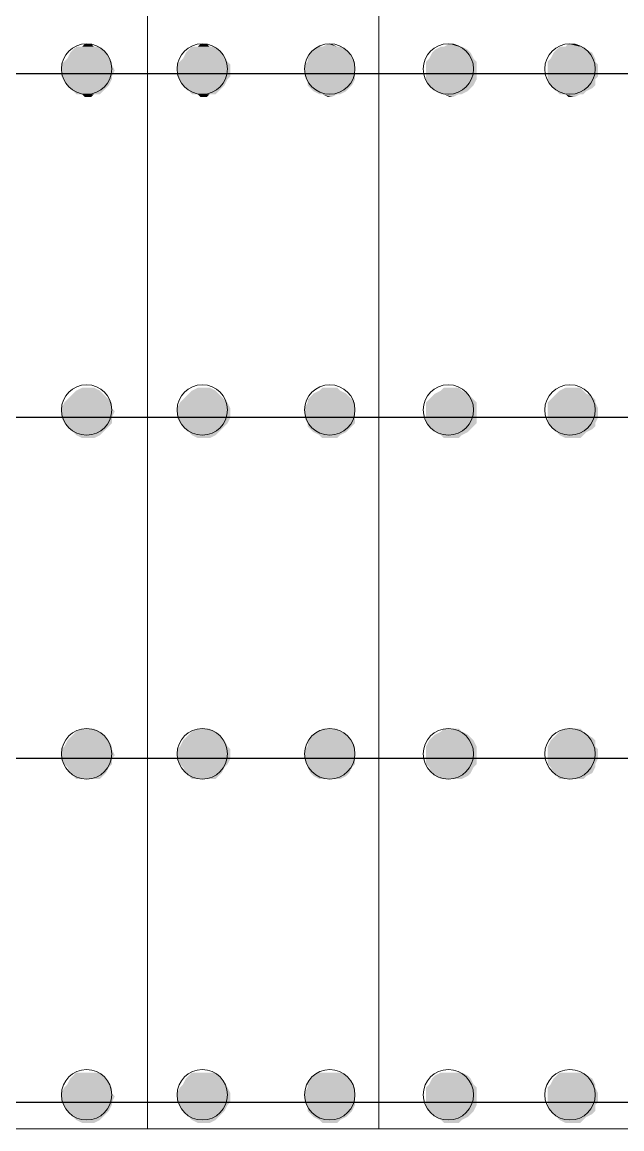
# Model space of a CAD drawing. Header units: inches. Extents: x 2 to 136, y 1 to 96.
# Drawn here: x 64.3 to 68.26, y 44.94 to 52.25 of the extents above; entities that cross this region are included whole.
import ezdxf

# ---------------------------------------------------------------- set-up
doc = ezdxf.new("R2010")
doc.units = ezdxf.units.IN
doc.header["$MEASUREMENT"] = 0
doc.layers.add('PDF_COLUMN', color=251, linetype='Continuous', true_color=0x636466)
doc.layers.add('PDF_Outer Line', color=165, linetype='Continuous', true_color=0x5258ac)
doc.layers.add('PDF_Girt', color=7, linetype='Continuous')

msp = doc.modelspace()

# ---------------------------------------------------------------- linework, layer by layer
at = {"layer": 'PDF_COLUMN', "lineweight": 0}
for centre in [(64.7244, 51.9434), (67.1135, 51.9434), (67.9164, 51.9434), (64.7244, 49.6914), (67.1135, 49.6914), (67.9164, 49.6914), (64.7244, 47.4198), (67.1135, 47.4198), (67.9164, 47.4198), (64.7244, 45.1677), (67.1135, 45.1677), (67.9164, 45.1677)]:
    msp.add_circle(centre, 0.1665, dxfattribs=at)
at = {"layer": 'PDF_COLUMN', "color": 7, "lineweight": 0}
for centre in [(65.4881, 51.9434), (66.3302, 51.9434), (65.4881, 49.6914), (66.3302, 49.6914), (65.4881, 47.4198), (66.3302, 47.4198), (65.4881, 45.1677), (66.3302, 45.1677)]:
    msp.add_circle(centre, 0.1665, dxfattribs=at)
at = {"layer": 'PDF_COLUMN', "transparency": 33554559}
for points in [[(64.6167, 52.0511), (64.8713, 52.0119), (64.5971, 52.0119)], [(64.6363, 52.0707), (64.8517, 52.0511), (64.6167, 52.0511)], [(64.8517, 52.0511), (64.6167, 52.0511), (64.8713, 52.0119)], [(64.6559, 52.0902), (64.8321, 52.0707), (64.6363, 52.0707)], [(64.8321, 52.0707), (64.6363, 52.0707), (64.8517, 52.0511)], [(64.695, 52.0902), (64.8125, 52.0902), (64.6559, 52.0902)], [(64.8125, 52.0902), (64.6559, 52.0902), (64.8321, 52.0707)], [(64.7146, 52.1098), (64.7734, 52.0902), (64.695, 52.0902)], [(64.7734, 52.0902), (64.695, 52.0902), (64.8125, 52.0902)], [(64.7538, 52.1098), (64.7146, 52.1098), (64.7734, 52.0902)], [(67.0058, 52.0511), (67.28, 52.0119), (66.9862, 52.0119)], [(67.0254, 52.0707), (67.2604, 52.0511), (67.0058, 52.0511)], [(67.2604, 52.0511), (67.0058, 52.0511), (67.28, 52.0119)], [(67.0646, 52.0902), (67.2408, 52.0707), (67.0254, 52.0707)], [(67.2408, 52.0707), (67.0254, 52.0707), (67.2604, 52.0511)], [(67.0841, 52.0902), (67.2016, 52.0902), (67.0646, 52.0902)], [(67.2016, 52.0902), (67.0646, 52.0902), (67.2408, 52.0707)], [(67.1233, 52.1098), (67.1821, 52.0902), (67.0841, 52.0902)], [(67.1821, 52.0902), (67.0841, 52.0902), (67.2016, 52.0902)], [(67.1429, 52.1098), (67.1233, 52.1098), (67.1821, 52.0902)], [(67.8087, 52.0511), (68.0829, 52.0119), (67.7891, 52.0119)], [(67.8283, 52.0707), (68.0633, 52.0511), (67.8087, 52.0511)], [(68.0633, 52.0511), (67.8087, 52.0511), (68.0829, 52.0119)], [(67.8479, 52.0902), (68.0241, 52.0707), (67.8283, 52.0707)], [(68.0241, 52.0707), (67.8283, 52.0707), (68.0633, 52.0511)], [(67.887, 52.0902), (68.0045, 52.0902), (67.8479, 52.0902)], [(68.0045, 52.0902), (67.8479, 52.0902), (68.0241, 52.0707)], [(67.9066, 52.1098), (67.985, 52.0902), (67.887, 52.0902)], [(67.985, 52.0902), (67.887, 52.0902), (68.0045, 52.0902)], [(67.9458, 52.1098), (67.9066, 52.1098), (67.985, 52.0902)], [(64.5775, 51.9923), (64.8909, 51.9728), (64.558, 51.9728)], [(64.5971, 52.0119), (64.8909, 51.9923), (64.5775, 51.9923)], [(64.8909, 51.9923), (64.5775, 51.9923), (64.8909, 51.9728)], [(64.8713, 52.0119), (64.5971, 52.0119), (64.8909, 51.9923)], [(66.9862, 52.0119), (67.2996, 51.9923), (66.9666, 51.9923)], [(67.2996, 51.9923), (66.9666, 51.9923), (67.2996, 51.9728)], [(66.9666, 51.9923), (67.2996, 51.9728), (66.9666, 51.9728)], [(67.28, 52.0119), (66.9862, 52.0119), (67.2996, 51.9923)], [(67.7891, 52.0119), (68.0829, 51.9923), (67.7695, 51.9923)], [(68.0829, 51.9923), (67.7695, 51.9923), (68.1025, 51.9728)], [(67.7695, 51.9923), (68.1025, 51.9728), (67.7695, 51.9728)], [(68.0829, 52.0119), (67.7891, 52.0119), (68.0829, 51.9923)], [(64.8909, 51.9728), (64.558, 51.9728), (64.9105, 51.9336)], [(64.558, 51.9728), (64.9105, 51.9336), (64.558, 51.9336)], [(64.9105, 51.9336), (64.558, 51.9336), (64.8909, 51.8944)], [(64.558, 51.9336), (64.8909, 51.8944), (64.558, 51.8944)], [(67.2996, 51.9728), (66.9666, 51.9728), (67.2996, 51.9336)], [(66.9666, 51.9728), (67.2996, 51.9336), (66.9666, 51.9336)], [(67.2996, 51.9336), (66.9666, 51.9336), (67.2996, 51.8944)], [(66.9666, 51.9336), (67.2996, 51.8944), (66.9666, 51.8944)], [(68.1025, 51.9728), (67.7695, 51.9728), (68.1025, 51.9336)], [(67.7695, 51.9728), (68.1025, 51.9336), (67.7695, 51.9336)], [(68.1025, 51.9336), (67.7695, 51.9336), (68.1025, 51.8944)], [(67.7695, 51.9336), (68.1025, 51.8944), (67.7695, 51.8944)], [(64.8909, 51.8944), (64.558, 51.8944), (64.8909, 51.8748)], [(64.558, 51.8944), (64.8909, 51.8748), (64.5775, 51.8748)], [(64.8909, 51.8748), (64.5775, 51.8748), (64.8713, 51.8357)], [(64.5775, 51.8748), (64.8713, 51.8357), (64.5971, 51.8357)], [(64.8713, 51.8357), (64.5971, 51.8357), (64.8517, 51.8161)], [(64.5971, 51.8357), (64.8517, 51.8161), (64.6167, 51.8161)], [(67.2996, 51.8944), (66.9666, 51.8944), (67.2996, 51.8748)], [(66.9666, 51.8944), (67.2996, 51.8748), (66.9666, 51.8748)], [(67.2996, 51.8748), (66.9666, 51.8748), (67.28, 51.8357)], [(66.9666, 51.8748), (67.28, 51.8357), (66.9862, 51.8357)], [(67.28, 51.8357), (66.9862, 51.8357), (67.2604, 51.8161)], [(66.9862, 51.8357), (67.2604, 51.8161), (67.0058, 51.8161)], [(68.1025, 51.8944), (67.7695, 51.8944), (68.0829, 51.8748)], [(67.7695, 51.8944), (68.0829, 51.8748), (67.7695, 51.8748)], [(68.0829, 51.8748), (67.7695, 51.8748), (68.0829, 51.8357)], [(67.7695, 51.8748), (68.0829, 51.8357), (67.7891, 51.8357)], [(68.0829, 51.8357), (67.7891, 51.8357), (68.0633, 51.8161)], [(67.7891, 51.8357), (68.0633, 51.8161), (67.8087, 51.8161)], [(64.8517, 51.8161), (64.6167, 51.8161), (64.8321, 51.7965)], [(64.6167, 51.8161), (64.8321, 51.7965), (64.6363, 51.7965)], [(64.8321, 51.7965), (64.6363, 51.7965), (64.8125, 51.7769)], [(64.6363, 51.7965), (64.8125, 51.7769), (64.6559, 51.7769)], [(64.8125, 51.7769), (64.6559, 51.7769), (64.7734, 51.7769)], [(64.6559, 51.7769), (64.7734, 51.7769), (64.695, 51.7769)], [(64.7734, 51.7769), (64.695, 51.7769), (64.7538, 51.7573)], [(64.695, 51.7769), (64.7538, 51.7573), (64.7146, 51.7573)], [(67.2604, 51.8161), (67.0058, 51.8161), (67.2408, 51.7965)], [(67.0058, 51.8161), (67.2408, 51.7965), (67.0254, 51.7965)], [(67.2408, 51.7965), (67.0254, 51.7965), (67.2016, 51.7769)], [(67.0254, 51.7965), (67.2016, 51.7769), (67.0646, 51.7769)], [(67.2016, 51.7769), (67.0646, 51.7769), (67.1821, 51.7769)], [(67.0646, 51.7769), (67.1821, 51.7769), (67.0841, 51.7769)], [(67.1821, 51.7769), (67.0841, 51.7769), (67.1429, 51.7573)], [(67.0841, 51.7769), (67.1429, 51.7573), (67.1233, 51.7573)], [(68.0633, 51.8161), (67.8087, 51.8161), (68.0241, 51.7965)], [(67.8087, 51.8161), (68.0241, 51.7965), (67.8283, 51.7965)], [(68.0241, 51.7965), (67.8283, 51.7965), (68.0045, 51.7769)], [(67.8283, 51.7965), (68.0045, 51.7769), (67.8479, 51.7769)], [(68.0045, 51.7769), (67.8479, 51.7769), (67.985, 51.7769)], [(67.8479, 51.7769), (67.985, 51.7769), (67.887, 51.7769)], [(67.985, 51.7769), (67.887, 51.7769), (67.9458, 51.7573)], [(67.887, 51.7769), (67.9458, 51.7573), (67.9066, 51.7573)], [(64.6363, 49.7991), (64.8517, 49.7795), (64.6167, 49.7795)], [(64.6559, 49.8186), (64.8321, 49.7991), (64.6363, 49.7991)], [(64.8321, 49.7991), (64.6363, 49.7991), (64.8517, 49.7795)], [(64.695, 49.8382), (64.8125, 49.8186), (64.6559, 49.8186)], [(64.8125, 49.8186), (64.6559, 49.8186), (64.8321, 49.7991)], [(64.7146, 49.8382), (64.7734, 49.8382), (64.695, 49.8382)], [(64.7734, 49.8382), (64.695, 49.8382), (64.8125, 49.8186)], [(64.7538, 49.8382), (64.7146, 49.8382), (64.7734, 49.8382)], [(67.0254, 49.7991), (67.2604, 49.7795), (67.0058, 49.7795)], [(67.0646, 49.8186), (67.2408, 49.7991), (67.0254, 49.7991)], [(67.2408, 49.7991), (67.0254, 49.7991), (67.2604, 49.7795)], [(67.0841, 49.8382), (67.2016, 49.8186), (67.0646, 49.8186)], [(67.2016, 49.8186), (67.0646, 49.8186), (67.2408, 49.7991)], [(67.1233, 49.8382), (67.1821, 49.8382), (67.0841, 49.8382)], [(67.1821, 49.8382), (67.0841, 49.8382), (67.2016, 49.8186)], [(67.1429, 49.8382), (67.1233, 49.8382), (67.1821, 49.8382)], [(67.8283, 49.7991), (68.0633, 49.7795), (67.8087, 49.7795)], [(67.8479, 49.8186), (68.0241, 49.7991), (67.8283, 49.7991)], [(68.0241, 49.7991), (67.8283, 49.7991), (68.0633, 49.7795)], [(67.887, 49.8382), (68.0045, 49.8186), (67.8479, 49.8186)], [(68.0045, 49.8186), (67.8479, 49.8186), (68.0241, 49.7991)], [(67.9066, 49.8382), (67.985, 49.8382), (67.887, 49.8382)], [(67.985, 49.8382), (67.887, 49.8382), (68.0045, 49.8186)], [(67.9458, 49.8382), (67.9066, 49.8382), (67.985, 49.8382)], [(64.5775, 49.7403), (64.8909, 49.7011), (64.558, 49.7011)], [(64.5971, 49.7599), (64.8909, 49.7403), (64.5775, 49.7403)], [(64.8909, 49.7403), (64.5775, 49.7403), (64.8909, 49.7011)], [(64.6167, 49.7795), (64.8713, 49.7599), (64.5971, 49.7599)], [(64.8713, 49.7599), (64.5971, 49.7599), (64.8909, 49.7403)], [(64.8517, 49.7795), (64.6167, 49.7795), (64.8713, 49.7599)], [(66.9862, 49.7599), (67.2996, 49.7403), (66.9666, 49.7403)], [(67.2996, 49.7403), (66.9666, 49.7403), (67.2996, 49.7011)], [(66.9666, 49.7403), (67.2996, 49.7011), (66.9666, 49.7011)], [(67.0058, 49.7795), (67.28, 49.7599), (66.9862, 49.7599)], [(67.28, 49.7599), (66.9862, 49.7599), (67.2996, 49.7403)], [(67.2604, 49.7795), (67.0058, 49.7795), (67.28, 49.7599)], [(67.7891, 49.7599), (68.0829, 49.7403), (67.7695, 49.7403)], [(68.0829, 49.7403), (67.7695, 49.7403), (68.1025, 49.7011)], [(67.7695, 49.7403), (68.1025, 49.7011), (67.7695, 49.7011)], [(67.8087, 49.7795), (68.0829, 49.7599), (67.7891, 49.7599)], [(68.0829, 49.7599), (67.7891, 49.7599), (68.0829, 49.7403)], [(68.0633, 49.7795), (67.8087, 49.7795), (68.0829, 49.7599)], [(64.8909, 49.7011), (64.558, 49.7011), (64.9105, 49.6816)], [(64.558, 49.7011), (64.9105, 49.6816), (64.558, 49.6816)], [(64.9105, 49.6816), (64.558, 49.6816), (64.8909, 49.6424)], [(64.558, 49.6816), (64.8909, 49.6424), (64.558, 49.6424)], [(64.8909, 49.6424), (64.558, 49.6424), (64.8909, 49.6032)], [(64.558, 49.6424), (64.8909, 49.6032), (64.5775, 49.6032)], [(67.2996, 49.7011), (66.9666, 49.7011), (67.2996, 49.6816)], [(66.9666, 49.7011), (67.2996, 49.6816), (66.9666, 49.6816)], [(67.2996, 49.6816), (66.9666, 49.6816), (67.2996, 49.6424)], [(66.9666, 49.6816), (67.2996, 49.6424), (66.9666, 49.6424)], [(67.2996, 49.6424), (66.9666, 49.6424), (67.2996, 49.6032)], [(66.9666, 49.6424), (67.2996, 49.6032), (66.9666, 49.6032)], [(68.1025, 49.7011), (67.7695, 49.7011), (68.1025, 49.6816)], [(67.7695, 49.7011), (68.1025, 49.6816), (67.7695, 49.6816)], [(68.1025, 49.6816), (67.7695, 49.6816), (68.1025, 49.6424)], [(67.7695, 49.6816), (68.1025, 49.6424), (67.7695, 49.6424)], [(68.1025, 49.6424), (67.7695, 49.6424), (68.0829, 49.6032)], [(67.7695, 49.6424), (68.0829, 49.6032), (67.7695, 49.6032)], [(64.8909, 49.6032), (64.5775, 49.6032), (64.8713, 49.5836)], [(64.5775, 49.6032), (64.8713, 49.5836), (64.5971, 49.5836)], [(64.8713, 49.5836), (64.5971, 49.5836), (64.8517, 49.5641)], [(64.5971, 49.5836), (64.8517, 49.5641), (64.6167, 49.5641)], [(64.8517, 49.5641), (64.6167, 49.5641), (64.8321, 49.5445)], [(64.6167, 49.5641), (64.8321, 49.5445), (64.6363, 49.5445)], [(67.2996, 49.6032), (66.9666, 49.6032), (67.28, 49.5836)], [(66.9666, 49.6032), (67.28, 49.5836), (66.9862, 49.5836)], [(67.28, 49.5836), (66.9862, 49.5836), (67.2604, 49.5641)], [(66.9862, 49.5836), (67.2604, 49.5641), (67.0058, 49.5641)], [(67.2604, 49.5641), (67.0058, 49.5641), (67.2408, 49.5445)], [(67.0058, 49.5641), (67.2408, 49.5445), (67.0254, 49.5445)], [(68.0829, 49.6032), (67.7695, 49.6032), (68.0829, 49.5836)], [(67.7695, 49.6032), (68.0829, 49.5836), (67.7891, 49.5836)], [(68.0829, 49.5836), (67.7891, 49.5836), (68.0633, 49.5641)], [(67.7891, 49.5836), (68.0633, 49.5641), (67.8087, 49.5641)], [(68.0633, 49.5641), (67.8087, 49.5641), (68.0241, 49.5445)], [(67.8087, 49.5641), (68.0241, 49.5445), (67.8283, 49.5445)], [(64.8321, 49.5445), (64.6363, 49.5445), (64.8125, 49.5249)], [(64.6363, 49.5445), (64.8125, 49.5249), (64.6559, 49.5249)], [(64.8125, 49.5249), (64.6559, 49.5249), (64.7734, 49.5053)], [(64.6559, 49.5249), (64.7734, 49.5053), (64.695, 49.5053)], [(64.7734, 49.5053), (64.695, 49.5053), (64.7538, 49.5053)], [(64.695, 49.5053), (64.7538, 49.5053), (64.7146, 49.5053)], [(67.2408, 49.5445), (67.0254, 49.5445), (67.2016, 49.5249)], [(67.0254, 49.5445), (67.2016, 49.5249), (67.0646, 49.5249)], [(67.2016, 49.5249), (67.0646, 49.5249), (67.1821, 49.5053)], [(67.0646, 49.5249), (67.1821, 49.5053), (67.0841, 49.5053)], [(67.1821, 49.5053), (67.0841, 49.5053), (67.1429, 49.5053)], [(67.0841, 49.5053), (67.1429, 49.5053), (67.1233, 49.5053)], [(68.0241, 49.5445), (67.8283, 49.5445), (68.0045, 49.5249)], [(67.8283, 49.5445), (68.0045, 49.5249), (67.8479, 49.5249)], [(68.0045, 49.5249), (67.8479, 49.5249), (67.985, 49.5053)], [(67.8479, 49.5249), (67.985, 49.5053), (67.887, 49.5053)], [(67.985, 49.5053), (67.887, 49.5053), (67.9458, 49.5053)], [(67.887, 49.5053), (67.9458, 49.5053), (67.9066, 49.5053)], [(64.6167, 47.5275), (64.8713, 47.5079), (64.5971, 47.5079)], [(64.6363, 47.547), (64.8517, 47.5275), (64.6167, 47.5275)], [(64.8517, 47.5275), (64.6167, 47.5275), (64.8713, 47.5079)], [(64.6559, 47.5666), (64.8321, 47.547), (64.6363, 47.547)], [(64.8321, 47.547), (64.6363, 47.547), (64.8517, 47.5275)], [(64.695, 47.5862), (64.8125, 47.5666), (64.6559, 47.5666)], [(64.8125, 47.5666), (64.6559, 47.5666), (64.8321, 47.547)], [(64.7146, 47.5862), (64.7734, 47.5862), (64.695, 47.5862)], [(64.7734, 47.5862), (64.695, 47.5862), (64.8125, 47.5666)], [(64.7538, 47.5862), (64.7146, 47.5862), (64.7734, 47.5862)], [(67.0058, 47.5275), (67.28, 47.5079), (66.9862, 47.5079)], [(67.0254, 47.547), (67.2604, 47.5275), (67.0058, 47.5275)], [(67.2604, 47.5275), (67.0058, 47.5275), (67.28, 47.5079)], [(67.0646, 47.5666), (67.2408, 47.547), (67.0254, 47.547)], [(67.2408, 47.547), (67.0254, 47.547), (67.2604, 47.5275)], [(67.0841, 47.5862), (67.2016, 47.5666), (67.0646, 47.5666)], [(67.2016, 47.5666), (67.0646, 47.5666), (67.2408, 47.547)], [(67.1233, 47.5862), (67.1821, 47.5862), (67.0841, 47.5862)], [(67.1821, 47.5862), (67.0841, 47.5862), (67.2016, 47.5666)], [(67.1429, 47.5862), (67.1233, 47.5862), (67.1821, 47.5862)], [(67.8087, 47.5275), (68.0829, 47.5079), (67.7891, 47.5079)], [(67.8283, 47.547), (68.0633, 47.5275), (67.8087, 47.5275)], [(68.0633, 47.5275), (67.8087, 47.5275), (68.0829, 47.5079)], [(67.8479, 47.5666), (68.0241, 47.547), (67.8283, 47.547)], [(68.0241, 47.547), (67.8283, 47.547), (68.0633, 47.5275)], [(67.887, 47.5862), (68.0045, 47.5666), (67.8479, 47.5666)], [(68.0045, 47.5666), (67.8479, 47.5666), (68.0241, 47.547)], [(67.9066, 47.5862), (67.985, 47.5862), (67.887, 47.5862)], [(67.985, 47.5862), (67.887, 47.5862), (68.0045, 47.5666)], [(67.9458, 47.5862), (67.9066, 47.5862), (67.985, 47.5862)], [(64.5775, 47.4687), (64.8909, 47.4491), (64.558, 47.4491)], [(64.8909, 47.4491), (64.558, 47.4491), (64.9105, 47.41)], [(64.558, 47.4491), (64.9105, 47.41), (64.558, 47.41)], [(64.5971, 47.5079), (64.8909, 47.4687), (64.5775, 47.4687)], [(64.8909, 47.4687), (64.5775, 47.4687), (64.8909, 47.4491)], [(64.8713, 47.5079), (64.5971, 47.5079), (64.8909, 47.4687)], [(66.9862, 47.5079), (67.2996, 47.4687), (66.9666, 47.4687)], [(67.2996, 47.4687), (66.9666, 47.4687), (67.2996, 47.4491)], [(66.9666, 47.4687), (67.2996, 47.4491), (66.9666, 47.4491)], [(67.2996, 47.4491), (66.9666, 47.4491), (67.2996, 47.41)], [(66.9666, 47.4491), (67.2996, 47.41), (66.9666, 47.41)], [(67.28, 47.5079), (66.9862, 47.5079), (67.2996, 47.4687)], [(67.7891, 47.5079), (68.0829, 47.4687), (67.7695, 47.4687)], [(68.0829, 47.4687), (67.7695, 47.4687), (68.1025, 47.4491)], [(67.7695, 47.4687), (68.1025, 47.4491), (67.7695, 47.4491)], [(68.1025, 47.4491), (67.7695, 47.4491), (68.1025, 47.41)], [(67.7695, 47.4491), (68.1025, 47.41), (67.7695, 47.41)], [(68.0829, 47.5079), (67.7891, 47.5079), (68.0829, 47.4687)], [(64.9105, 47.41), (64.558, 47.41), (64.8909, 47.3904)], [(64.558, 47.41), (64.8909, 47.3904), (64.558, 47.3904)], [(64.8909, 47.3904), (64.558, 47.3904), (64.8909, 47.3512)], [(64.558, 47.3904), (64.8909, 47.3512), (64.5775, 47.3512)], [(67.2996, 47.41), (66.9666, 47.41), (67.2996, 47.3904)], [(66.9666, 47.41), (67.2996, 47.3904), (66.9666, 47.3904)], [(67.2996, 47.3904), (66.9666, 47.3904), (67.2996, 47.3512)], [(66.9666, 47.3904), (67.2996, 47.3512), (66.9666, 47.3512)], [(68.1025, 47.41), (67.7695, 47.41), (68.1025, 47.3904)], [(67.7695, 47.41), (68.1025, 47.3904), (67.7695, 47.3904)], [(68.1025, 47.3904), (67.7695, 47.3904), (68.0829, 47.3512)], [(67.7695, 47.3904), (68.0829, 47.3512), (67.7695, 47.3512)], [(64.8909, 47.3512), (64.5775, 47.3512), (64.8713, 47.3316)], [(64.5775, 47.3512), (64.8713, 47.3316), (64.5971, 47.3316)], [(64.8713, 47.3316), (64.5971, 47.3316), (64.8517, 47.2925)], [(64.5971, 47.3316), (64.8517, 47.2925), (64.6167, 47.2925)], [(67.2996, 47.3512), (66.9666, 47.3512), (67.28, 47.3316)], [(66.9666, 47.3512), (67.28, 47.3316), (66.9862, 47.3316)], [(67.28, 47.3316), (66.9862, 47.3316), (67.2604, 47.2925)], [(66.9862, 47.3316), (67.2604, 47.2925), (67.0058, 47.2925)], [(68.0829, 47.3512), (67.7695, 47.3512), (68.0829, 47.3316)], [(67.7695, 47.3512), (68.0829, 47.3316), (67.7891, 47.3316)], [(68.0829, 47.3316), (67.7891, 47.3316), (68.0633, 47.2925)], [(67.7891, 47.3316), (68.0633, 47.2925), (67.8087, 47.2925)], [(64.8517, 47.2925), (64.6167, 47.2925), (64.8321, 47.2729)], [(64.6167, 47.2925), (64.8321, 47.2729), (64.6363, 47.2729)], [(64.8321, 47.2729), (64.6363, 47.2729), (64.8125, 47.2533)], [(64.6363, 47.2729), (64.8125, 47.2533), (64.6559, 47.2533)], [(64.8125, 47.2533), (64.6559, 47.2533), (64.7734, 47.2533)], [(64.6559, 47.2533), (64.7734, 47.2533), (64.695, 47.2533)], [(64.7734, 47.2533), (64.695, 47.2533), (64.7538, 47.2533)], [(64.695, 47.2533), (64.7538, 47.2533), (64.7146, 47.2533)], [(67.2604, 47.2925), (67.0058, 47.2925), (67.2408, 47.2729)], [(67.0058, 47.2925), (67.2408, 47.2729), (67.0254, 47.2729)], [(67.2408, 47.2729), (67.0254, 47.2729), (67.2016, 47.2533)], [(67.0254, 47.2729), (67.2016, 47.2533), (67.0646, 47.2533)], [(67.2016, 47.2533), (67.0646, 47.2533), (67.1821, 47.2533)], [(67.0646, 47.2533), (67.1821, 47.2533), (67.0841, 47.2533)], [(67.1821, 47.2533), (67.0841, 47.2533), (67.1429, 47.2533)], [(67.0841, 47.2533), (67.1429, 47.2533), (67.1233, 47.2533)], [(68.0633, 47.2925), (67.8087, 47.2925), (68.0241, 47.2729)], [(67.8087, 47.2925), (68.0241, 47.2729), (67.8283, 47.2729)], [(68.0241, 47.2729), (67.8283, 47.2729), (68.0045, 47.2533)], [(67.8283, 47.2729), (68.0045, 47.2533), (67.8479, 47.2533)], [(68.0045, 47.2533), (67.8479, 47.2533), (67.985, 47.2533)], [(67.8479, 47.2533), (67.985, 47.2533), (67.887, 47.2533)], [(67.985, 47.2533), (67.887, 47.2533), (67.9458, 47.2533)], [(67.887, 47.2533), (67.9458, 47.2533), (67.9066, 47.2533)], [(64.6167, 45.2754), (64.8713, 45.2363), (64.5971, 45.2363)], [(64.6363, 45.295), (64.8517, 45.2754), (64.6167, 45.2754)], [(64.8517, 45.2754), (64.6167, 45.2754), (64.8713, 45.2363)], [(64.6559, 45.3146), (64.8321, 45.295), (64.6363, 45.295)], [(64.8321, 45.295), (64.6363, 45.295), (64.8517, 45.2754)], [(64.695, 45.3146), (64.8125, 45.3146), (64.6559, 45.3146)], [(64.8125, 45.3146), (64.6559, 45.3146), (64.8321, 45.295)], [(64.7146, 45.3146), (64.7734, 45.3146), (64.695, 45.3146)], [(64.7734, 45.3146), (64.695, 45.3146), (64.8125, 45.3146)], [(64.7538, 45.3146), (64.7146, 45.3146), (64.7734, 45.3146)], [(67.0058, 45.2754), (67.28, 45.2363), (66.9862, 45.2363)], [(67.0254, 45.295), (67.2604, 45.2754), (67.0058, 45.2754)], [(67.2604, 45.2754), (67.0058, 45.2754), (67.28, 45.2363)], [(67.0646, 45.3146), (67.2408, 45.295), (67.0254, 45.295)], [(67.2408, 45.295), (67.0254, 45.295), (67.2604, 45.2754)], [(67.0841, 45.3146), (67.2016, 45.3146), (67.0646, 45.3146)], [(67.2016, 45.3146), (67.0646, 45.3146), (67.2408, 45.295)], [(67.1233, 45.3146), (67.1821, 45.3146), (67.0841, 45.3146)], [(67.1821, 45.3146), (67.0841, 45.3146), (67.2016, 45.3146)], [(67.1429, 45.3146), (67.1233, 45.3146), (67.1821, 45.3146)], [(67.8087, 45.2754), (68.0829, 45.2363), (67.7891, 45.2363)], [(67.8283, 45.295), (68.0633, 45.2754), (67.8087, 45.2754)], [(68.0633, 45.2754), (67.8087, 45.2754), (68.0829, 45.2363)], [(67.8479, 45.3146), (68.0241, 45.295), (67.8283, 45.295)], [(68.0241, 45.295), (67.8283, 45.295), (68.0633, 45.2754)], [(67.887, 45.3146), (68.0045, 45.3146), (67.8479, 45.3146)], [(68.0045, 45.3146), (67.8479, 45.3146), (68.0241, 45.295)], [(67.9066, 45.3146), (67.985, 45.3146), (67.887, 45.3146)], [(67.985, 45.3146), (67.887, 45.3146), (68.0045, 45.3146)], [(67.9458, 45.3146), (67.9066, 45.3146), (67.985, 45.3146)], [(64.5775, 45.2167), (64.8909, 45.1775), (64.558, 45.1775)], [(64.8909, 45.1775), (64.558, 45.1775), (64.9105, 45.1579)], [(64.558, 45.1775), (64.9105, 45.1579), (64.558, 45.1579)], [(64.5971, 45.2363), (64.8909, 45.2167), (64.5775, 45.2167)], [(64.8909, 45.2167), (64.5775, 45.2167), (64.8909, 45.1775)], [(64.8713, 45.2363), (64.5971, 45.2363), (64.8909, 45.2167)], [(66.9862, 45.2363), (67.2996, 45.2167), (66.9666, 45.2167)], [(67.2996, 45.2167), (66.9666, 45.2167), (67.2996, 45.1775)], [(66.9666, 45.2167), (67.2996, 45.1775), (66.9666, 45.1775)], [(67.2996, 45.1775), (66.9666, 45.1775), (67.2996, 45.1579)], [(66.9666, 45.1775), (67.2996, 45.1579), (66.9666, 45.1579)], [(67.28, 45.2363), (66.9862, 45.2363), (67.2996, 45.2167)], [(67.7891, 45.2363), (68.0829, 45.2167), (67.7695, 45.2167)], [(68.0829, 45.2167), (67.7695, 45.2167), (68.1025, 45.1775)], [(67.7695, 45.2167), (68.1025, 45.1775), (67.7695, 45.1775)], [(68.1025, 45.1775), (67.7695, 45.1775), (68.1025, 45.1579)], [(67.7695, 45.1775), (68.1025, 45.1579), (67.7695, 45.1579)], [(68.0829, 45.2363), (67.7891, 45.2363), (68.0829, 45.2167)], [(64.9105, 45.1579), (64.558, 45.1579), (64.8909, 45.1188)], [(64.558, 45.1579), (64.8909, 45.1188), (64.558, 45.1188)], [(64.8909, 45.1188), (64.558, 45.1188), (64.8909, 45.0992)], [(64.558, 45.1188), (64.8909, 45.0992), (64.5775, 45.0992)], [(67.2996, 45.1579), (66.9666, 45.1579), (67.2996, 45.1188)], [(66.9666, 45.1579), (67.2996, 45.1188), (66.9666, 45.1188)], [(67.2996, 45.1188), (66.9666, 45.1188), (67.2996, 45.0992)], [(66.9666, 45.1188), (67.2996, 45.0992), (66.9666, 45.0992)], [(68.1025, 45.1579), (67.7695, 45.1579), (68.1025, 45.1188)], [(67.7695, 45.1579), (68.1025, 45.1188), (67.7695, 45.1188)], [(68.1025, 45.1188), (67.7695, 45.1188), (68.0829, 45.0992)], [(67.7695, 45.1188), (68.0829, 45.0992), (67.7695, 45.0992)], [(64.8909, 45.0992), (64.5775, 45.0992), (64.8713, 45.06)], [(64.5775, 45.0992), (64.8713, 45.06), (64.5971, 45.06)], [(64.8713, 45.06), (64.5971, 45.06), (64.8517, 45.0404)], [(64.5971, 45.06), (64.8517, 45.0404), (64.6167, 45.0404)], [(64.8517, 45.0404), (64.6167, 45.0404), (64.8321, 45.0209)], [(64.6167, 45.0404), (64.8321, 45.0209), (64.6363, 45.0209)], [(67.2996, 45.0992), (66.9666, 45.0992), (67.28, 45.06)], [(66.9666, 45.0992), (67.28, 45.06), (66.9862, 45.06)], [(67.28, 45.06), (66.9862, 45.06), (67.2604, 45.0404)], [(66.9862, 45.06), (67.2604, 45.0404), (67.0058, 45.0404)], [(67.2604, 45.0404), (67.0058, 45.0404), (67.2408, 45.0209)], [(67.0058, 45.0404), (67.2408, 45.0209), (67.0254, 45.0209)], [(68.0829, 45.0992), (67.7695, 45.0992), (68.0829, 45.06)], [(67.7695, 45.0992), (68.0829, 45.06), (67.7891, 45.06)], [(68.0829, 45.06), (67.7891, 45.06), (68.0633, 45.0404)], [(67.7891, 45.06), (68.0633, 45.0404), (67.8087, 45.0404)], [(68.0633, 45.0404), (67.8087, 45.0404), (68.0241, 45.0209)], [(67.8087, 45.0404), (68.0241, 45.0209), (67.8283, 45.0209)], [(64.8321, 45.0209), (64.6363, 45.0209), (64.8125, 45.0013)], [(64.6363, 45.0209), (64.8125, 45.0013), (64.6559, 45.0013)], [(64.8125, 45.0013), (64.6559, 45.0013), (64.7734, 44.9817)], [(64.6559, 45.0013), (64.7734, 44.9817), (64.695, 44.9817)], [(64.7734, 44.9817), (64.695, 44.9817), (64.7538, 44.9817)], [(64.695, 44.9817), (64.7538, 44.9817), (64.7146, 44.9817)], [(67.2408, 45.0209), (67.0254, 45.0209), (67.2016, 45.0013)], [(67.0254, 45.0209), (67.2016, 45.0013), (67.0646, 45.0013)], [(67.2016, 45.0013), (67.0646, 45.0013), (67.1821, 44.9817)], [(67.0646, 45.0013), (67.1821, 44.9817), (67.0841, 44.9817)], [(67.1821, 44.9817), (67.0841, 44.9817), (67.1429, 44.9817)], [(67.0841, 44.9817), (67.1429, 44.9817), (67.1233, 44.9817)], [(68.0241, 45.0209), (67.8283, 45.0209), (68.0045, 45.0013)], [(67.8283, 45.0209), (68.0045, 45.0013), (67.8479, 45.0013)], [(68.0045, 45.0013), (67.8479, 45.0013), (67.985, 44.9817)], [(67.8479, 45.0013), (67.985, 44.9817), (67.887, 44.9817)], [(67.985, 44.9817), (67.887, 44.9817), (67.9458, 44.9817)], [(67.887, 44.9817), (67.9458, 44.9817), (67.9066, 44.9817)]]:
    msp.add_solid(points, dxfattribs=at)
at = {"layer": 'PDF_COLUMN', "color": 7, "transparency": 33554559}
for points in [[(65.3804, 52.0511), (65.635, 52.0119), (65.3609, 52.0119)], [(65.4, 52.0707), (65.6154, 52.0511), (65.3804, 52.0511)], [(65.6154, 52.0511), (65.3804, 52.0511), (65.635, 52.0119)], [(65.4196, 52.0902), (65.5959, 52.0707), (65.4, 52.0707)], [(65.5959, 52.0707), (65.4, 52.0707), (65.6154, 52.0511)], [(65.4588, 52.0902), (65.5763, 52.0902), (65.4196, 52.0902)], [(65.5763, 52.0902), (65.4196, 52.0902), (65.5959, 52.0707)], [(65.4784, 52.1098), (65.5371, 52.0902), (65.4588, 52.0902)], [(65.5371, 52.0902), (65.4588, 52.0902), (65.5763, 52.0902)], [(65.5175, 52.1098), (65.4784, 52.1098), (65.5371, 52.0902)], [(66.2029, 52.0511), (66.4771, 52.0119), (66.1833, 52.0119)], [(66.2225, 52.0707), (66.4575, 52.0511), (66.2029, 52.0511)], [(66.4575, 52.0511), (66.2029, 52.0511), (66.4771, 52.0119)], [(66.2617, 52.0902), (66.4379, 52.0707), (66.2225, 52.0707)], [(66.4379, 52.0707), (66.2225, 52.0707), (66.4575, 52.0511)], [(66.2813, 52.0902), (66.3987, 52.0902), (66.2617, 52.0902)], [(66.3987, 52.0902), (66.2617, 52.0902), (66.4379, 52.0707)], [(66.3204, 52.1098), (66.3792, 52.0902), (66.2813, 52.0902)], [(66.3792, 52.0902), (66.2813, 52.0902), (66.3987, 52.0902)], [(66.34, 52.1098), (66.3204, 52.1098), (66.3792, 52.0902)], [(65.3413, 51.9923), (65.6742, 51.9728), (65.3217, 51.9728)], [(65.3609, 52.0119), (65.6546, 51.9923), (65.3413, 51.9923)], [(65.6546, 51.9923), (65.3413, 51.9923), (65.6742, 51.9728)], [(65.635, 52.0119), (65.3609, 52.0119), (65.6546, 51.9923)], [(66.1833, 51.9923), (66.4967, 51.9728), (66.1638, 51.9728)], [(66.4771, 52.0119), (66.1833, 52.0119), (66.4967, 51.9923)], [(66.1833, 52.0119), (66.4967, 51.9923), (66.1833, 51.9923)], [(66.4967, 51.9923), (66.1833, 51.9923), (66.4967, 51.9728)], [(65.6742, 51.9728), (65.3217, 51.9728), (65.6742, 51.9336)], [(65.3217, 51.9728), (65.6742, 51.9336), (65.3217, 51.9336)], [(65.6742, 51.9336), (65.3217, 51.9336), (65.6742, 51.8944)], [(65.3217, 51.9336), (65.6742, 51.8944), (65.3217, 51.8944)], [(66.4967, 51.9728), (66.1638, 51.9728), (66.4967, 51.9336)], [(66.1638, 51.9728), (66.4967, 51.9336), (66.1638, 51.9336)], [(66.4967, 51.9336), (66.1638, 51.9336), (66.4967, 51.8944)], [(66.1638, 51.9336), (66.4967, 51.8944), (66.1638, 51.8944)], [(65.6742, 51.8944), (65.3217, 51.8944), (65.6546, 51.8748)], [(65.3217, 51.8944), (65.6546, 51.8748), (65.3413, 51.8748)], [(65.6546, 51.8748), (65.3413, 51.8748), (65.635, 51.8357)], [(65.3413, 51.8748), (65.635, 51.8357), (65.3609, 51.8357)], [(65.635, 51.8357), (65.3609, 51.8357), (65.6154, 51.8161)], [(65.3609, 51.8357), (65.6154, 51.8161), (65.3804, 51.8161)], [(66.4967, 51.8944), (66.1638, 51.8944), (66.4967, 51.8748)], [(66.1638, 51.8944), (66.4967, 51.8748), (66.1833, 51.8748)], [(66.4967, 51.8748), (66.1833, 51.8748), (66.4771, 51.8357)], [(66.1833, 51.8748), (66.4771, 51.8357), (66.1833, 51.8357)], [(66.4771, 51.8357), (66.1833, 51.8357), (66.4575, 51.8161)], [(66.1833, 51.8357), (66.4575, 51.8161), (66.2029, 51.8161)], [(65.6154, 51.8161), (65.3804, 51.8161), (65.5959, 51.7965)], [(65.3804, 51.8161), (65.5959, 51.7965), (65.4, 51.7965)], [(65.5959, 51.7965), (65.4, 51.7965), (65.5763, 51.7769)], [(65.4, 51.7965), (65.5763, 51.7769), (65.4196, 51.7769)], [(65.5763, 51.7769), (65.4196, 51.7769), (65.5371, 51.7769)], [(65.4196, 51.7769), (65.5371, 51.7769), (65.4588, 51.7769)], [(65.5371, 51.7769), (65.4588, 51.7769), (65.5175, 51.7573)], [(65.4588, 51.7769), (65.5175, 51.7573), (65.4784, 51.7573)], [(66.4575, 51.8161), (66.2029, 51.8161), (66.4379, 51.7965)], [(66.2029, 51.8161), (66.4379, 51.7965), (66.2225, 51.7965)], [(66.4379, 51.7965), (66.2225, 51.7965), (66.3987, 51.7769)], [(66.2225, 51.7965), (66.3987, 51.7769), (66.2617, 51.7769)], [(66.3987, 51.7769), (66.2617, 51.7769), (66.3792, 51.7769)], [(66.2617, 51.7769), (66.3792, 51.7769), (66.2813, 51.7769)], [(66.3792, 51.7769), (66.2813, 51.7769), (66.34, 51.7573)], [(66.2813, 51.7769), (66.34, 51.7573), (66.3204, 51.7573)], [(65.4, 49.7991), (65.6154, 49.7795), (65.3804, 49.7795)], [(65.4196, 49.8186), (65.5959, 49.7991), (65.4, 49.7991)], [(65.5959, 49.7991), (65.4, 49.7991), (65.6154, 49.7795)], [(65.4588, 49.8382), (65.5763, 49.8186), (65.4196, 49.8186)], [(65.5763, 49.8186), (65.4196, 49.8186), (65.5959, 49.7991)], [(65.4784, 49.8382), (65.5371, 49.8382), (65.4588, 49.8382)], [(65.5371, 49.8382), (65.4588, 49.8382), (65.5763, 49.8186)], [(65.5175, 49.8382), (65.4784, 49.8382), (65.5371, 49.8382)], [(66.2225, 49.7991), (66.4575, 49.7795), (66.2029, 49.7795)], [(66.2617, 49.8186), (66.4379, 49.7991), (66.2225, 49.7991)], [(66.4379, 49.7991), (66.2225, 49.7991), (66.4575, 49.7795)], [(66.2813, 49.8382), (66.3987, 49.8186), (66.2617, 49.8186)], [(66.3987, 49.8186), (66.2617, 49.8186), (66.4379, 49.7991)], [(66.3204, 49.8382), (66.3792, 49.8382), (66.2813, 49.8382)], [(66.3792, 49.8382), (66.2813, 49.8382), (66.3987, 49.8186)], [(66.34, 49.8382), (66.3204, 49.8382), (66.3792, 49.8382)], [(65.3413, 49.7403), (65.6742, 49.7011), (65.3217, 49.7011)], [(65.3609, 49.7599), (65.6546, 49.7403), (65.3413, 49.7403)], [(65.6546, 49.7403), (65.3413, 49.7403), (65.6742, 49.7011)], [(65.3804, 49.7795), (65.635, 49.7599), (65.3609, 49.7599)], [(65.635, 49.7599), (65.3609, 49.7599), (65.6546, 49.7403)], [(65.6154, 49.7795), (65.3804, 49.7795), (65.635, 49.7599)], [(66.1833, 49.7403), (66.4967, 49.7011), (66.1638, 49.7011)], [(66.2029, 49.7795), (66.4771, 49.7599), (66.1833, 49.7599)], [(66.4771, 49.7599), (66.1833, 49.7599), (66.4967, 49.7403)], [(66.1833, 49.7599), (66.4967, 49.7403), (66.1833, 49.7403)], [(66.4967, 49.7403), (66.1833, 49.7403), (66.4967, 49.7011)], [(66.4575, 49.7795), (66.2029, 49.7795), (66.4771, 49.7599)], [(65.6742, 49.7011), (65.3217, 49.7011), (65.6742, 49.6816)], [(65.3217, 49.7011), (65.6742, 49.6816), (65.3217, 49.6816)], [(65.6742, 49.6816), (65.3217, 49.6816), (65.6742, 49.6424)], [(65.3217, 49.6816), (65.6742, 49.6424), (65.3217, 49.6424)], [(65.6742, 49.6424), (65.3217, 49.6424), (65.6546, 49.6032)], [(65.3217, 49.6424), (65.6546, 49.6032), (65.3413, 49.6032)], [(66.4967, 49.7011), (66.1638, 49.7011), (66.4967, 49.6816)], [(66.1638, 49.7011), (66.4967, 49.6816), (66.1638, 49.6816)], [(66.4967, 49.6816), (66.1638, 49.6816), (66.4967, 49.6424)], [(66.1638, 49.6816), (66.4967, 49.6424), (66.1638, 49.6424)], [(66.4967, 49.6424), (66.1638, 49.6424), (66.4967, 49.6032)], [(66.1638, 49.6424), (66.4967, 49.6032), (66.1833, 49.6032)], [(65.6546, 49.6032), (65.3413, 49.6032), (65.635, 49.5836)], [(65.3413, 49.6032), (65.635, 49.5836), (65.3609, 49.5836)], [(65.635, 49.5836), (65.3609, 49.5836), (65.6154, 49.5641)], [(65.3609, 49.5836), (65.6154, 49.5641), (65.3804, 49.5641)], [(65.6154, 49.5641), (65.3804, 49.5641), (65.5959, 49.5445)], [(65.3804, 49.5641), (65.5959, 49.5445), (65.4, 49.5445)], [(66.4967, 49.6032), (66.1833, 49.6032), (66.4771, 49.5836)], [(66.1833, 49.6032), (66.4771, 49.5836), (66.1833, 49.5836)], [(66.4771, 49.5836), (66.1833, 49.5836), (66.4575, 49.5641)], [(66.1833, 49.5836), (66.4575, 49.5641), (66.2029, 49.5641)], [(66.4575, 49.5641), (66.2029, 49.5641), (66.4379, 49.5445)], [(66.2029, 49.5641), (66.4379, 49.5445), (66.2225, 49.5445)], [(65.5959, 49.5445), (65.4, 49.5445), (65.5763, 49.5249)], [(65.4, 49.5445), (65.5763, 49.5249), (65.4196, 49.5249)], [(65.5763, 49.5249), (65.4196, 49.5249), (65.5371, 49.5053)], [(65.4196, 49.5249), (65.5371, 49.5053), (65.4588, 49.5053)], [(65.5371, 49.5053), (65.4588, 49.5053), (65.5175, 49.5053)], [(65.4588, 49.5053), (65.5175, 49.5053), (65.4784, 49.5053)], [(66.4379, 49.5445), (66.2225, 49.5445), (66.3987, 49.5249)], [(66.2225, 49.5445), (66.3987, 49.5249), (66.2617, 49.5249)], [(66.3987, 49.5249), (66.2617, 49.5249), (66.3792, 49.5053)], [(66.2617, 49.5249), (66.3792, 49.5053), (66.2813, 49.5053)], [(66.3792, 49.5053), (66.2813, 49.5053), (66.34, 49.5053)], [(66.2813, 49.5053), (66.34, 49.5053), (66.3204, 49.5053)], [(65.3804, 47.5275), (65.635, 47.5079), (65.3609, 47.5079)], [(65.4, 47.547), (65.6154, 47.5275), (65.3804, 47.5275)], [(65.6154, 47.5275), (65.3804, 47.5275), (65.635, 47.5079)], [(65.4196, 47.5666), (65.5959, 47.547), (65.4, 47.547)], [(65.5959, 47.547), (65.4, 47.547), (65.6154, 47.5275)], [(65.4588, 47.5862), (65.5763, 47.5666), (65.4196, 47.5666)], [(65.5763, 47.5666), (65.4196, 47.5666), (65.5959, 47.547)], [(65.4784, 47.5862), (65.5371, 47.5862), (65.4588, 47.5862)], [(65.5371, 47.5862), (65.4588, 47.5862), (65.5763, 47.5666)], [(65.5175, 47.5862), (65.4784, 47.5862), (65.5371, 47.5862)], [(66.2029, 47.5275), (66.4771, 47.5079), (66.1833, 47.5079)], [(66.2225, 47.547), (66.4575, 47.5275), (66.2029, 47.5275)], [(66.4575, 47.5275), (66.2029, 47.5275), (66.4771, 47.5079)], [(66.2617, 47.5666), (66.4379, 47.547), (66.2225, 47.547)], [(66.4379, 47.547), (66.2225, 47.547), (66.4575, 47.5275)], [(66.2813, 47.5862), (66.3987, 47.5666), (66.2617, 47.5666)], [(66.3987, 47.5666), (66.2617, 47.5666), (66.4379, 47.547)], [(66.3204, 47.5862), (66.3792, 47.5862), (66.2813, 47.5862)], [(66.3792, 47.5862), (66.2813, 47.5862), (66.3987, 47.5666)], [(66.34, 47.5862), (66.3204, 47.5862), (66.3792, 47.5862)], [(65.3413, 47.4687), (65.6742, 47.4491), (65.3217, 47.4491)], [(65.6742, 47.4491), (65.3217, 47.4491), (65.6742, 47.41)], [(65.3217, 47.4491), (65.6742, 47.41), (65.3217, 47.41)], [(65.3609, 47.5079), (65.6546, 47.4687), (65.3413, 47.4687)], [(65.6546, 47.4687), (65.3413, 47.4687), (65.6742, 47.4491)], [(65.635, 47.5079), (65.3609, 47.5079), (65.6546, 47.4687)], [(66.1833, 47.4687), (66.4967, 47.4491), (66.1638, 47.4491)], [(66.4967, 47.4491), (66.1638, 47.4491), (66.4967, 47.41)], [(66.1638, 47.4491), (66.4967, 47.41), (66.1638, 47.41)], [(66.4771, 47.5079), (66.1833, 47.5079), (66.4967, 47.4687)], [(66.1833, 47.5079), (66.4967, 47.4687), (66.1833, 47.4687)], [(66.4967, 47.4687), (66.1833, 47.4687), (66.4967, 47.4491)], [(65.6742, 47.41), (65.3217, 47.41), (65.6742, 47.3904)], [(65.3217, 47.41), (65.6742, 47.3904), (65.3217, 47.3904)], [(65.6742, 47.3904), (65.3217, 47.3904), (65.6546, 47.3512)], [(65.3217, 47.3904), (65.6546, 47.3512), (65.3413, 47.3512)], [(66.4967, 47.41), (66.1638, 47.41), (66.4967, 47.3904)], [(66.1638, 47.41), (66.4967, 47.3904), (66.1638, 47.3904)], [(66.4967, 47.3904), (66.1638, 47.3904), (66.4967, 47.3512)], [(66.1638, 47.3904), (66.4967, 47.3512), (66.1833, 47.3512)], [(65.6546, 47.3512), (65.3413, 47.3512), (65.635, 47.3316)], [(65.3413, 47.3512), (65.635, 47.3316), (65.3609, 47.3316)], [(65.635, 47.3316), (65.3609, 47.3316), (65.6154, 47.2925)], [(65.3609, 47.3316), (65.6154, 47.2925), (65.3804, 47.2925)], [(66.4967, 47.3512), (66.1833, 47.3512), (66.4771, 47.3316)], [(66.1833, 47.3512), (66.4771, 47.3316), (66.1833, 47.3316)], [(66.4771, 47.3316), (66.1833, 47.3316), (66.4575, 47.2925)], [(66.1833, 47.3316), (66.4575, 47.2925), (66.2029, 47.2925)], [(65.6154, 47.2925), (65.3804, 47.2925), (65.5959, 47.2729)], [(65.3804, 47.2925), (65.5959, 47.2729), (65.4, 47.2729)], [(65.5959, 47.2729), (65.4, 47.2729), (65.5763, 47.2533)], [(65.4, 47.2729), (65.5763, 47.2533), (65.4196, 47.2533)], [(65.5763, 47.2533), (65.4196, 47.2533), (65.5371, 47.2533)], [(65.4196, 47.2533), (65.5371, 47.2533), (65.4588, 47.2533)], [(65.5371, 47.2533), (65.4588, 47.2533), (65.5175, 47.2533)], [(65.4588, 47.2533), (65.5175, 47.2533), (65.4784, 47.2533)], [(66.4575, 47.2925), (66.2029, 47.2925), (66.4379, 47.2729)], [(66.2029, 47.2925), (66.4379, 47.2729), (66.2225, 47.2729)], [(66.4379, 47.2729), (66.2225, 47.2729), (66.3987, 47.2533)], [(66.2225, 47.2729), (66.3987, 47.2533), (66.2617, 47.2533)], [(66.3987, 47.2533), (66.2617, 47.2533), (66.3792, 47.2533)], [(66.2617, 47.2533), (66.3792, 47.2533), (66.2813, 47.2533)], [(66.3792, 47.2533), (66.2813, 47.2533), (66.34, 47.2533)], [(66.2813, 47.2533), (66.34, 47.2533), (66.3204, 47.2533)], [(65.3804, 45.2754), (65.635, 45.2363), (65.3609, 45.2363)], [(65.4, 45.295), (65.6154, 45.2754), (65.3804, 45.2754)], [(65.6154, 45.2754), (65.3804, 45.2754), (65.635, 45.2363)], [(65.4196, 45.3146), (65.5959, 45.295), (65.4, 45.295)], [(65.5959, 45.295), (65.4, 45.295), (65.6154, 45.2754)], [(65.4588, 45.3146), (65.5763, 45.3146), (65.4196, 45.3146)], [(65.5763, 45.3146), (65.4196, 45.3146), (65.5959, 45.295)], [(65.4784, 45.3146), (65.5371, 45.3146), (65.4588, 45.3146)], [(65.5371, 45.3146), (65.4588, 45.3146), (65.5763, 45.3146)], [(65.5175, 45.3146), (65.4784, 45.3146), (65.5371, 45.3146)], [(66.2029, 45.2754), (66.4771, 45.2363), (66.1833, 45.2363)], [(66.2225, 45.295), (66.4575, 45.2754), (66.2029, 45.2754)], [(66.4575, 45.2754), (66.2029, 45.2754), (66.4771, 45.2363)], [(66.2617, 45.3146), (66.4379, 45.295), (66.2225, 45.295)], [(66.4379, 45.295), (66.2225, 45.295), (66.4575, 45.2754)], [(66.2813, 45.3146), (66.3987, 45.3146), (66.2617, 45.3146)], [(66.3987, 45.3146), (66.2617, 45.3146), (66.4379, 45.295)], [(66.3204, 45.3146), (66.3792, 45.3146), (66.2813, 45.3146)], [(66.3792, 45.3146), (66.2813, 45.3146), (66.3987, 45.3146)], [(66.34, 45.3146), (66.3204, 45.3146), (66.3792, 45.3146)], [(65.3413, 45.2167), (65.6742, 45.1775), (65.3217, 45.1775)], [(65.6742, 45.1775), (65.3217, 45.1775), (65.6742, 45.1579)], [(65.3217, 45.1775), (65.6742, 45.1579), (65.3217, 45.1579)], [(65.3609, 45.2363), (65.6546, 45.2167), (65.3413, 45.2167)], [(65.6546, 45.2167), (65.3413, 45.2167), (65.6742, 45.1775)], [(65.635, 45.2363), (65.3609, 45.2363), (65.6546, 45.2167)], [(66.1833, 45.2167), (66.4967, 45.1775), (66.1638, 45.1775)], [(66.4967, 45.1775), (66.1638, 45.1775), (66.4967, 45.1579)], [(66.1638, 45.1775), (66.4967, 45.1579), (66.1638, 45.1579)], [(66.4771, 45.2363), (66.1833, 45.2363), (66.4967, 45.2167)], [(66.1833, 45.2363), (66.4967, 45.2167), (66.1833, 45.2167)], [(66.4967, 45.2167), (66.1833, 45.2167), (66.4967, 45.1775)], [(65.6742, 45.1579), (65.3217, 45.1579), (65.6742, 45.1188)], [(65.3217, 45.1579), (65.6742, 45.1188), (65.3217, 45.1188)], [(65.6742, 45.1188), (65.3217, 45.1188), (65.6546, 45.0992)], [(65.3217, 45.1188), (65.6546, 45.0992), (65.3413, 45.0992)], [(66.4967, 45.1579), (66.1638, 45.1579), (66.4967, 45.1188)], [(66.1638, 45.1579), (66.4967, 45.1188), (66.1638, 45.1188)], [(66.4967, 45.1188), (66.1638, 45.1188), (66.4967, 45.0992)], [(66.1638, 45.1188), (66.4967, 45.0992), (66.1833, 45.0992)], [(65.6546, 45.0992), (65.3413, 45.0992), (65.635, 45.06)], [(65.3413, 45.0992), (65.635, 45.06), (65.3609, 45.06)], [(65.635, 45.06), (65.3609, 45.06), (65.6154, 45.0404)], [(65.3609, 45.06), (65.6154, 45.0404), (65.3804, 45.0404)], [(65.6154, 45.0404), (65.3804, 45.0404), (65.5959, 45.0209)], [(65.3804, 45.0404), (65.5959, 45.0209), (65.4, 45.0209)], [(66.4967, 45.0992), (66.1833, 45.0992), (66.4771, 45.06)], [(66.1833, 45.0992), (66.4771, 45.06), (66.1833, 45.06)], [(66.4771, 45.06), (66.1833, 45.06), (66.4575, 45.0404)], [(66.1833, 45.06), (66.4575, 45.0404), (66.2029, 45.0404)], [(66.4575, 45.0404), (66.2029, 45.0404), (66.4379, 45.0209)], [(66.2029, 45.0404), (66.4379, 45.0209), (66.2225, 45.0209)], [(65.5959, 45.0209), (65.4, 45.0209), (65.5763, 45.0013)], [(65.4, 45.0209), (65.5763, 45.0013), (65.4196, 45.0013)], [(65.5763, 45.0013), (65.4196, 45.0013), (65.5371, 44.9817)], [(65.4196, 45.0013), (65.5371, 44.9817), (65.4588, 44.9817)], [(65.5371, 44.9817), (65.4588, 44.9817), (65.5175, 44.9817)], [(65.4588, 44.9817), (65.5175, 44.9817), (65.4784, 44.9817)], [(66.4379, 45.0209), (66.2225, 45.0209), (66.3987, 45.0013)], [(66.2225, 45.0209), (66.3987, 45.0013), (66.2617, 45.0013)], [(66.3987, 45.0013), (66.2617, 45.0013), (66.3792, 44.9817)], [(66.2617, 45.0013), (66.3792, 44.9817), (66.2813, 44.9817)], [(66.3792, 44.9817), (66.2813, 44.9817), (66.34, 44.9817)], [(66.2813, 44.9817), (66.34, 44.9817), (66.3204, 44.9817)]]:
    msp.add_solid(points, dxfattribs=at)
at = {"layer": 'PDF_Girt', "lineweight": 25}
for points in [[(61.6205, 51.914), (69.8062, 51.914)], [(61.6205, 49.6424), (69.8062, 49.6424)], [(61.6205, 47.3904), (69.8062, 47.3904)], [(61.6205, 45.1188), (69.8062, 45.1188)]]:
    msp.add_lwpolyline(points, dxfattribs=at)
at = {"layer": 'PDF_Outer Line', "color": 7, "lineweight": 0}
msp.add_lwpolyline([(95.8904, 67.2278), (95.8904, 44.9425), (10.3528, 44.9425), (10.3528, 67.4823), (10.3528, 64.5057)], dxfattribs=at)
msp.add_lwpolyline([(65.1259, 67.4823), (66.6533, 67.4823), (66.6533, 44.9425), (65.1259, 44.9425)], close=True, dxfattribs=at)

doc.saveas('drawing.dxf')
